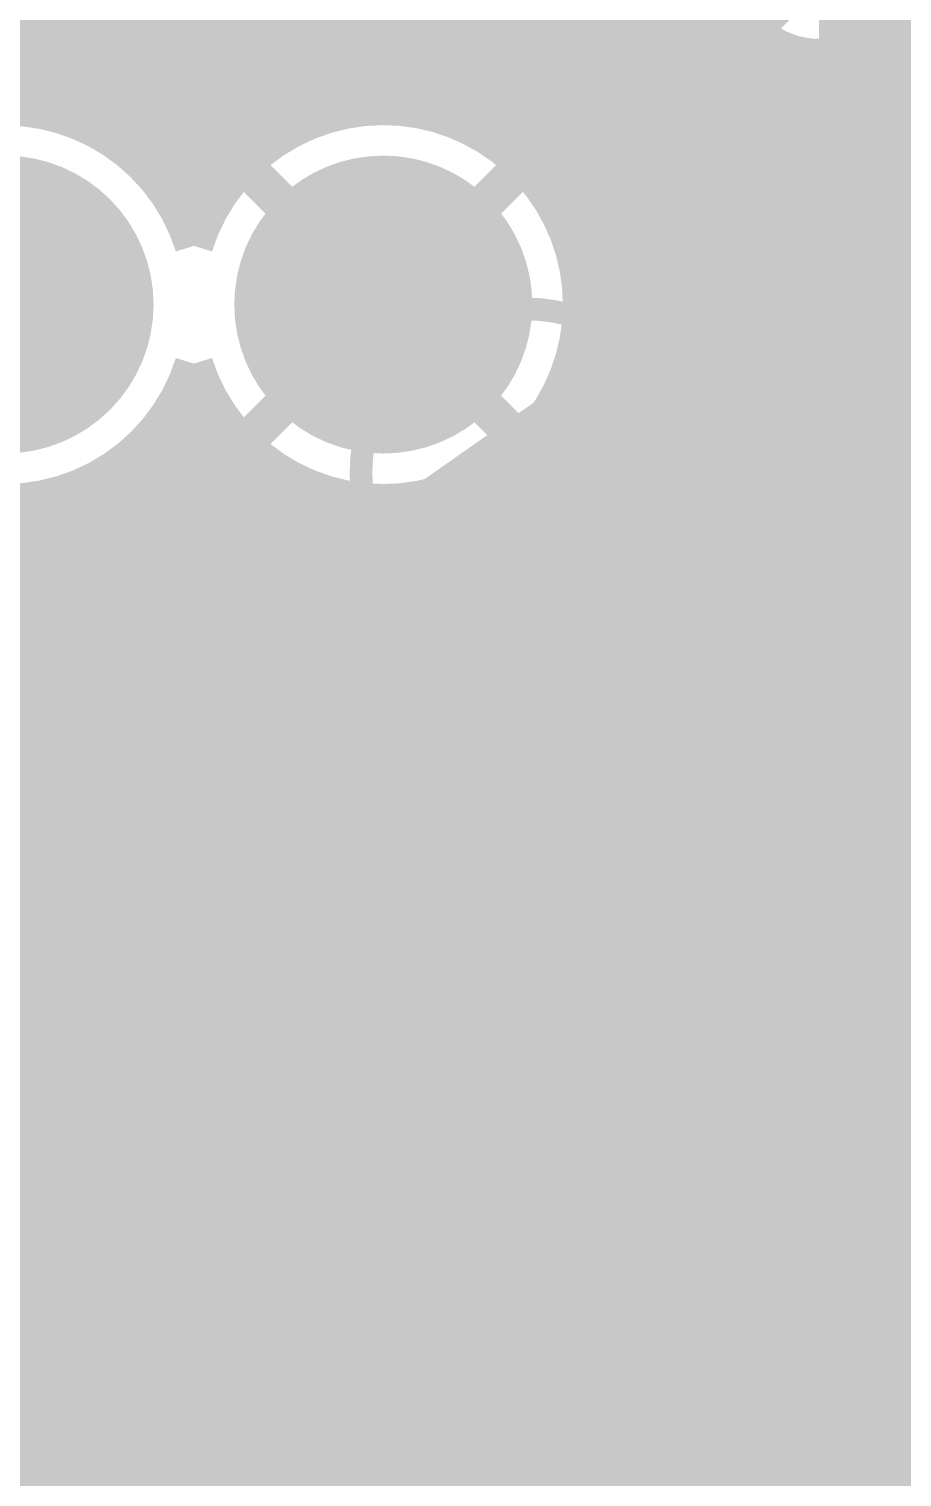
# Model space of a CAD drawing. Extents: x -3 to 92, y -53 to 125.
# Drawn here: x 24.93 to 30.78, y 68.33 to 78.05 of the extents above; entities that cross this region are included whole.
import ezdxf

# ---------------------------------------------------------------- set-up
doc = ezdxf.new("R2010")
doc.units = 0
doc.header["$MEASUREMENT"] = 0
doc.layers.get('0').update_dxf_attribs({"linetype": 'CONTINUOUS'})
for name, color, linetype in [('23-325-0_AST', 7, 'CONTINUOUS'), ('23-325-0_BOT', 7, 'CONTINUOUS'), ('23-325-0_DRD', 2, 'CONTINUOUS'), ('23-325-0_IN1', 4, 'CONTINUOUS'), ('23-325-0_IN2', 3, 'CONTINUOUS'), ('23-325-0_SMB', 5, 'CONTINUOUS'), ('23-325-0_SMT', 10, 'CONTINUOUS'), ('23-325-0_SPT', 14, 'CONTINUOUS'), ('23-325-0_SST', 9, 'CONTINUOUS'), ('23-325-0_TOP', 12, 'CONTINUOUS'), ('THRUHOLE_TAP', 8, 'CONTINUOUS')]:
    doc.layers.add(name, color=color, linetype=linetype)

# ---------------------------------------------------------------- blocks, each defined once
blk = doc.blocks.new('ROUND_32')
at = {"const_width": 0.99949}
blk.add_lwpolyline([(-0.499744, 0, 1), (0.499744, 0, 1)], format="xyb", close=True, dxfattribs=at)
blk = doc.blocks.new('ROUND_78')
at = {"const_width": 0.29972}
blk.add_lwpolyline([(-0.14986, 0, 1), (0.14986, 0, 1)], format="xyb", close=True, dxfattribs=at)
blk = doc.blocks.new('RECTANGLE_4')
blk.add_solid([(0.4826, 0.4064), (0.4826, -0.4064), (-0.4826, 0.4064), (-0.4826, -0.4064)])
blk = doc.blocks.new('RECTANGLE_40')
blk.add_solid([(0.635, 0.508), (0.635, -0.508), (-0.635, 0.508), (-0.635, -0.508)])
blk = doc.blocks.new('ROUND_68')
at = {"const_width": 0.29972}
blk.add_lwpolyline([(-0.14986, 0, 1), (0.14986, 0, 1)], format="xyb", close=True, dxfattribs=at)
blk = doc.blocks.new('ROUND_84')
at = {"const_width": 0.10033}
blk.add_lwpolyline([(-0.050164, 0, 1), (0.050164, 0, 1)], format="xyb", close=True, dxfattribs=at)
blk = doc.blocks.new('ROUND_87')
at = {"const_width": 0.40005}
blk.add_lwpolyline([(-0.200024, 0, 1), (0.200024, 0, 1)], format="xyb", close=True, dxfattribs=at)

msp = doc.modelspace()

# ---------------------------------------------------------------- linework, layer by layer
at = {"layer": '23-325-0_AST', "const_width": 0.1524}
for points in [[(28.52928, 78.19898), (28.52928, 78.6003), (29.53004, 78.6003), (29.53004, 73.7997), (19.99996, 73.7997), (19.99996, 78.6003), (21.00072, 78.6003), (21.00072, 78.19898), (28.52928, 78.19898)], [(30.353, 75.438), (35.687, 75.438), (35.687, 78.232), (30.353, 78.232), (30.353, 75.438)], [(24.84882, 76.39558), (24.84882, 76.75118), (25.019, 76.8096), (25.18918, 76.8096), (25.35682, 76.75118), (25.35682, 76.39558), (25.18918, 76.33462), (25.019, 76.33462), (24.34082, 76.57338)], [(24.84882, 75.49642), (24.84882, 75.85202), (24.68118, 75.9714), (24.511, 75.9714), (24.34082, 75.85202), (24.34082, 75.49642), (25.35682, 75.49642)], [(28.97124, 75.91044), (27.2288, 74.6887)], [(27.54884, 74.2315), (29.29128, 75.4507)], [(30.67558, 74.31532), (30.5054, 74.37374), (30.33776, 74.37374), (30.16758, 74.31532), (30.16758, 73.95972), (30.33776, 73.9013), (30.5054, 73.9013), (30.67558, 73.95972), (30.67558, 74.31532), (30.84576, 74.37374), (31.0134, 74.37374), (31.18358, 74.31532), (31.18358, 73.95972), (31.0134, 73.9013), (30.84576, 73.9013), (30.67558, 73.95972)], [(31.18358, 73.0631), (31.18358, 73.4187), (30.84576, 73.53554), (30.5054, 73.53554), (30.16758, 73.4187), (30.16758, 73.0631)], [(31.18358, 73.12152), (30.16758, 73.12152)], [(27.686, 68.453), (23.114, 68.453), (23.114, 70.231), (23.368, 70.485), (23.114, 70.739), (23.114, 72.517), (27.686, 72.517), (27.686, 68.453)], [(30.353, 69.723), (35.687, 69.723), (35.687, 72.517), (30.353, 72.517), (30.353, 69.723)], [(28.3845, 71.9455), (28.3845, 69.0245), (30.0228, 69.0245), (30.0228, 71.9455), (28.3845, 71.9455)], [(29.34208, 71.54672), (29.34208, 71.07174), (28.6639, 71.30796), (28.6639, 71.42734), (29.6799, 71.42734)], [(25.58796, 70.5866), (25.75814, 70.64502), (25.75814, 71.00062), (25.58796, 71.06158), (25.25014, 71.06158), (25.07996, 70.9422), (25.07996, 70.5866), (24.74214, 70.5866), (24.74214, 71.06158)], [(29.1719, 70.64756), (29.00426, 70.70852), (28.83408, 70.70852), (28.6639, 70.64756), (28.6639, 70.29196), (28.83408, 70.23354), (29.00426, 70.23354), (29.1719, 70.29196), (29.1719, 70.64756), (29.34208, 70.70852), (29.51226, 70.70852), (29.6799, 70.64756), (29.6799, 70.29196), (29.51226, 70.23354), (29.34208, 70.23354), (29.1719, 70.29196)], [(25.58796, 69.7484), (25.75814, 69.80682), (25.75814, 70.04558), (25.58796, 70.104), (25.41778, 70.22338), (24.90978, 70.22338), (24.74214, 70.16242), (24.74214, 69.80682), (24.90978, 69.7484), (25.58796, 69.7484)], [(25.41778, 69.98462), (25.75814, 70.22338)], [(29.1719, 69.39534), (29.1719, 69.75094), (29.00426, 69.87032), (28.83408, 69.87032), (28.6639, 69.75094), (28.6639, 69.39534), (29.6799, 69.39534)], [(29.1719, 69.69252), (29.6799, 69.87032)]]:
    msp.add_lwpolyline(points, dxfattribs=at)
for points in [[(28.25496, 76.16952, 0.4142136), (27.15514, 75.0697)], [(28.97124, 75.91044, 0.1773556), (28.26004, 76.1709)], [(29.2862, 75.4507, 0.1294081), (28.96498, 75.90904)], [(29.35478, 75.0697, 0.088707), (29.28662, 75.45085)], [(27.15514, 75.0697, 0.0887073), (27.2233, 74.68854)], [(28.25496, 73.96988, 0.4142136), (29.35478, 75.0697)], [(27.22372, 74.6887, 0.1290287), (27.54369, 74.23142)], [(27.54376, 74.2315, 0.1777405), (28.25496, 73.97044)]]:
    msp.add_lwpolyline(points, format="xyb", dxfattribs=at)
at = {"layer": '23-325-0_BOT', "const_width": 0.254}
for points in [[(21.59, 56.515), (22.86, 57.785), (22.86, 60.706), (23.622, 61.468), (27.051, 61.468), (29.845, 64.262), (29.845, 77.851), (29.464, 78.232), (29.464, 94.869)], [(24.13, 57.785), (26.797, 60.452), (27.559, 60.452), (30.861, 63.754), (30.861, 89.281), (30.734, 89.281)], [(28.448, 84.328), (28.956, 83.82), (28.956, 77.978), (29.337, 77.597), (29.337, 68.453), (28.956, 68.072), (21.971, 68.072), (20.066, 66.167), (20.066, 60.579), (21.59, 59.055)], [(25.9588, 81.32826), (25.9588, 76.78674)], [(28.4988, 81.32826), (28.4988, 77.978)], [(26.1874, 81.19364), (26.1874, 76.92136)], [(28.4734, 81.28), (28.4734, 76.835)], [(25.7302, 81.0006), (25.7302, 77.1144)], [(26.416, 80.9244), (26.416, 77.18806)], [(28.2448, 80.97266), (28.2448, 77.1398)], [(25.5016, 80.80756), (25.5016, 77.30744)], [(26.6446, 80.7593), (26.6446, 77.35316)], [(28.0162, 80.78978), (28.0162, 77.32268)], [(25.0444, 80.61452), (25.0444, 77.50048)], [(25.273, 80.68564), (25.273, 77.42936)], [(26.8732, 80.6577), (26.8732, 77.4573)], [(27.559, 80.60944), (27.559, 77.50556)], [(27.7876, 80.67548), (27.7876, 77.43952)], [(24.8158, 80.58658), (24.8158, 77.52842)], [(27.1018, 80.59928), (27.1018, 77.51318)], [(27.3304, 80.58404), (27.3304, 77.52842)], [(30.226, 78.486), (30.353, 78.359), (30.353, 64.008), (27.305, 60.96), (24.765, 60.96), (24.13, 60.325)], [(28.4988, 77.9526), (19.1897, 77.9526)], [(28.575, 77.724), (19.1897, 77.724)], [(28.63596, 77.65034), (28.8798, 77.4065)], [(28.702, 77.5843), (28.702, 71.56704)], [(27.00274, 77.4954), (25.06726, 77.4954)], [(28.7909, 77.4954), (27.60726, 77.4954)], [(28.8798, 77.4065), (28.8798, 68.64096)], [(26.50998, 77.2668), (25.56002, 77.2668)], [(28.8798, 77.2668), (28.10002, 77.2668)], [(26.27122, 77.0382), (25.79624, 77.0382)], [(28.8798, 77.0382), (28.33624, 77.0382)], [(26.12136, 76.8096), (25.9461, 76.8096)], [(28.8798, 76.8096), (28.4861, 76.8096)], [(28.8798, 76.581), (28.58008, 76.581)], [(28.8798, 76.3524), (28.6258, 76.3524)], [(28.8798, 76.1238), (28.63342, 76.1238)], [(28.8798, 75.8952), (28.6004, 75.8952)], [(26.0858, 75.6666), (25.9842, 75.6666)], [(28.8798, 75.6666), (28.5242, 75.6666)], [(25.9588, 75.61326), (25.9588, 68.5292)], [(28.4734, 75.565), (28.4734, 71.76008)], [(26.1874, 75.47864), (26.1874, 68.5292)], [(26.21534, 75.438), (25.85466, 75.438)], [(28.8798, 75.438), (28.39466, 75.438)], [(25.7302, 75.2856), (25.7302, 68.5292)], [(26.416, 75.2094), (25.65146, 75.2094)], [(26.416, 75.2094), (26.416, 68.5292)], [(28.8798, 75.2094), (28.19146, 75.2094)], [(28.2448, 75.25766), (28.2448, 71.82358)], [(25.5016, 75.09256), (25.5016, 68.5292)], [(28.0162, 75.07478), (28.0162, 71.80072)], [(26.7716, 74.9808), (25.29586, 74.9808)], [(26.6446, 75.0443), (26.6446, 68.5292)], [(28.8798, 74.9808), (27.83586, 74.9808)], [(25.0444, 74.89952), (25.0444, 68.5292)], [(25.273, 74.97064), (25.273, 68.5292)], [(26.8732, 74.9427), (26.8732, 68.5292)], [(27.1018, 74.88428), (27.1018, 68.5292)], [(27.559, 74.89444), (27.559, 68.5292)], [(27.7876, 74.96048), (27.7876, 71.67626)], [(24.8158, 74.87158), (24.8158, 68.5292)], [(27.3304, 74.86904), (27.3304, 68.5292)], [(28.8798, 74.7522), (19.1897, 74.7522)], [(28.8798, 74.5236), (19.1897, 74.5236)], [(28.8798, 74.295), (19.1897, 74.295)], [(28.8798, 74.0664), (19.1897, 74.0664)], [(28.8798, 73.8378), (19.1897, 73.8378)], [(28.8798, 73.6092), (19.1897, 73.6092)], [(28.8798, 73.3806), (19.1897, 73.3806)], [(28.8798, 73.152), (19.1897, 73.152)], [(28.8798, 72.9234), (19.1897, 72.9234)], [(28.8798, 72.6948), (19.1897, 72.6948)], [(28.8798, 72.4662), (19.1897, 72.4662)], [(28.8798, 72.2376), (19.1897, 72.2376)], [(28.8798, 72.009), (19.1897, 72.009)], [(27.95778, 71.7804), (19.1897, 71.7804)], [(28.8798, 71.7804), (28.43022, 71.7804)], [(27.6733, 71.5518), (19.1897, 71.5518)], [(28.8798, 71.5518), (28.7147, 71.5518)], [(27.57678, 71.3232), (19.1897, 71.3232)], [(28.8798, 71.3232), (28.81122, 71.3232)], [(27.5717, 71.0946), (19.1897, 71.0946)], [(28.8798, 71.0946), (28.8163, 71.0946)], [(27.65806, 70.866), (19.1897, 70.866)], [(28.702, 70.82282), (28.702, 68.5292)], [(28.8798, 70.866), (28.72994, 70.866)], [(27.7876, 70.7136), (27.7876, 68.5292)], [(27.9019, 70.6374), (19.1897, 70.6374)], [(28.4734, 70.63232), (28.4734, 68.5292)], [(28.8798, 70.6374), (28.48356, 70.6374)], [(28.0162, 70.59168), (28.0162, 68.5292)], [(28.2448, 70.56882), (28.2448, 68.5292)], [(28.8798, 70.4088), (19.1897, 70.4088)], [(28.8798, 70.1802), (19.1897, 70.1802)], [(28.8798, 69.9516), (19.1897, 69.9516)], [(28.8798, 69.723), (19.1897, 69.723)], [(28.8798, 69.4944), (19.1897, 69.4944)], [(28.8798, 69.2658), (19.1897, 69.2658)], [(28.8798, 69.0372), (19.1897, 69.0372)], [(28.8798, 68.8086), (19.1897, 68.8086)], [(28.8163, 68.58), (19.1897, 68.58)], [(28.8798, 68.64096), (28.7655, 68.5292)], [(28.7655, 68.5292), (21.971, 68.5292)]]:
    msp.add_lwpolyline(points, dxfattribs=at)
for points in [[(28.4988, 77.978, 0.1989124), (28.63271, 77.65471)], [(26.035, 76.5937, 0.3286705), (24.765, 77.52842)], [(27.305, 77.53096, 0.3286704), (26.035, 76.5937)], [(28.63596, 76.2, 0.4142136), (27.305, 77.53096)], [(27.305, 74.86904, 0.4142136), (28.63596, 76.2)], [(24.765, 74.86904, 0.328165), (26.035, 75.80376)], [(26.035, 75.80376, 0.3281646), (27.305, 74.86904)], [(28.194, 71.82612, 0.4142136), (27.56408, 71.1962)], [(28.82392, 71.1962, 0.4142136), (28.194, 71.82612)], [(27.56408, 71.1962, 0.4142136), (28.194, 70.56628)], [(28.194, 70.56628, 0.4142136), (28.82392, 71.1962)]]:
    msp.add_lwpolyline(points, format="xyb", dxfattribs=at)
at = {"layer": '23-325-0_DRD', "const_width": 0.254}
for points in [[(30.861, 79.121), (29.591, 77.851)], [(30.861, 77.851), (29.591, 79.121)], [(25.4, 76.2), (24.765, 76.835)], [(27.305, 76.835), (26.67, 76.2)], [(27.94, 76.2), (27.305, 76.835)], [(24.765, 75.565), (25.4, 76.2)], [(26.67, 76.2), (27.305, 75.565)], [(27.305, 75.565), (27.94, 76.2)], [(28.829, 71.8312), (27.559, 70.5612)], [(28.829, 70.5612), (27.559, 71.8312)]]:
    msp.add_lwpolyline(points, dxfattribs=at)
at = {"layer": '23-325-0_IN1', "const_width": 0.254}
for points in [[(29.1338, 94.33306), (29.1338, 55.99684)], [(29.3624, 94.2467), (29.3624, 55.9816)], [(29.591, 94.25178), (29.591, 55.87238)], [(28.9052, 83.89366), (28.9052, 55.92318)], [(28.6766, 83.74126), (28.6766, 55.70728)], [(25.9334, 81.28), (25.9334, 76.835)], [(26.162, 81.23428), (26.162, 76.88072)], [(28.448, 81.23428), (28.448, 76.88072)], [(25.7048, 80.97266), (25.7048, 77.1398)], [(26.3906, 80.9498), (26.3906, 77.1652)], [(28.2194, 80.9498), (28.2194, 77.1652)], [(25.4762, 80.78978), (25.4762, 77.32268)], [(26.6192, 80.77454), (26.6192, 77.34046)], [(27.9908, 80.77454), (27.9908, 77.34046)], [(25.019, 80.60944), (25.019, 77.50556)], [(25.2476, 80.67548), (25.2476, 77.43952)], [(26.8478, 80.66532), (26.8478, 77.44968)], [(27.7622, 80.66532), (27.7622, 77.44968)], [(27.0764, 80.60436), (27.0764, 77.51064)], [(27.305, 80.58404), (27.305, 77.53096)], [(27.5336, 80.60436), (27.5336, 77.51064)], [(30.734, 78.11262), (30.734, 52.69738)], [(29.8196, 78.0034), (29.8196, 55.52948)], [(29.89072, 77.9526), (-2.413, 77.9526)], [(30.5054, 77.92212), (30.5054, 52.35448)], [(53.9496, 77.9526), (30.56128, 77.9526)], [(30.0482, 77.88148), (30.0482, 40.8559)], [(30.2768, 77.85862), (30.2768, 40.7162)], [(53.77942, 77.724), (-2.413, 77.724)], [(27.00274, 77.4954), (25.06726, 77.4954)], [(53.72608, 77.4954), (27.60726, 77.4954)], [(26.50998, 77.2668), (25.56002, 77.2668)], [(32.56026, 77.2668), (28.10002, 77.2668)], [(26.3652, 77.1398), (27.305, 76.2)], [(28.2448, 77.1398), (27.305, 76.2)], [(26.27122, 77.0382), (25.79624, 77.0382)], [(32.4231, 77.0382), (28.33624, 77.0382)], [(26.12136, 76.8096), (25.9461, 76.8096)], [(32.39008, 76.8096), (28.4861, 76.8096)], [(32.44342, 76.581), (28.58008, 76.581)], [(32.6136, 76.3524), (28.6258, 76.3524)], [(26.3652, 75.2602), (27.305, 76.2)], [(28.2448, 75.2602), (27.305, 76.2)], [(44.6024, 76.1238), (28.63342, 76.1238)], [(44.43222, 75.8952), (28.6004, 75.8952)], [(26.0858, 75.6666), (25.9842, 75.6666)], [(44.37888, 75.6666), (28.5242, 75.6666)], [(25.9334, 75.565), (25.9334, -4.572)], [(26.162, 75.51928), (26.162, -4.572)], [(28.448, 75.51928), (28.448, 34.63798)], [(26.21534, 75.438), (25.85466, 75.438)], [(44.4119, 75.438), (28.39466, 75.438)], [(26.416, 75.2094), (25.65146, 75.2094)], [(25.7048, 75.25766), (25.7048, -4.572)], [(26.3906, 75.2348), (26.3906, -4.572)], [(44.54906, 75.2094), (28.19146, 75.2094)], [(28.2194, 75.2348), (28.2194, 34.7472)], [(25.4762, 75.07478), (25.4762, -4.572)], [(26.7716, 74.9808), (25.29586, 74.9808)], [(26.6192, 75.05954), (26.6192, 15.1892)], [(86.36, 74.9808), (27.83586, 74.9808)], [(27.9908, 75.05954), (27.9908, 34.76244)], [(25.019, 74.89444), (25.019, 63.5635)], [(25.2476, 74.96048), (25.2476, 63.03264)], [(26.8478, 74.95032), (26.8478, 15.3289)], [(27.0764, 74.88936), (27.0764, 15.36192)], [(27.5336, 74.88936), (27.5336, 34.47288)], [(27.7622, 74.95032), (27.7622, 34.68878)], [(27.305, 74.86904), (27.305, 15.30858)], [(86.36, 74.7522), (17.36852, 74.7522)], [(86.36, 74.5236), (17.24406, 74.5236)], [(86.36, 74.295), (-2.413, 74.295)], [(86.36, 74.0664), (-2.413, 74.0664)], [(38.52926, 73.8378), (-2.413, 73.8378)], [(38.3921, 73.6092), (-2.413, 73.6092)], [(38.35908, 73.3806), (-2.413, 73.3806)], [(38.41242, 73.152), (-2.413, 73.152)], [(38.5826, 72.9234), (-2.413, 72.9234)], [(48.97882, 72.6948), (-2.413, 72.6948)], [(38.75278, 72.4662), (-2.413, 72.4662)], [(38.4683, 72.2376), (-2.413, 72.2376)], [(38.37178, 72.009), (-2.413, 72.009)], [(38.3667, 71.7804), (-0.04572, 71.7804)], [(32.56026, 71.5518), (0.17018, 71.5518)], [(32.4231, 71.3232), (0.24384, 71.3232)], [(32.39008, 71.0946), (1.42748, 71.0946)], [(32.44342, 70.866), (1.77038, 70.866)], [(32.6136, 70.6374), (1.8796, 70.6374)], [(86.36, 70.4088), (1.89484, 70.4088)], [(44.65066, 70.1802), (1.82118, 70.1802)], [(44.49826, 69.9516), (1.60528, 69.9516)], [(44.45508, 69.723), (11.67384, 69.723)], [(44.49826, 69.4944), (11.86688, 69.4944)], [(44.65066, 69.2658), (11.93038, 69.2658)], [(54.23916, 69.0372), (11.90752, 69.0372)], [(54.25186, 68.8086), (17.81048, 68.8086)], [(54.36108, 68.58), (18.15338, 68.58)], [(51.48072, 68.3514), (18.2626, 68.3514)]]:
    msp.add_lwpolyline(points, dxfattribs=at)
for points in [[(29.59608, 78.486, 0.4142136), (30.226, 77.85608)], [(30.226, 77.85608, 0.4142136), (30.85592, 78.486)], [(26.035, 76.5937, 0.3286705), (24.765, 77.52842)], [(27.305, 77.53096, 0.3286704), (26.035, 76.5937)], [(28.63596, 76.2, 0.4142136), (27.305, 77.53096)], [(27.305, 74.86904, 0.4142136), (28.63596, 76.2)], [(24.765, 74.86904, 0.328165), (26.035, 75.80376)], [(26.035, 75.80376, 0.3281646), (27.305, 74.86904)]]:
    msp.add_lwpolyline(points, format="xyb", dxfattribs=at)
at = {"layer": '23-325-0_SST', "const_width": 0.1524}
for points in [[(28.52928, 78.19898), (28.52928, 78.6003), (29.53004, 78.6003), (29.53004, 73.7997), (19.99996, 73.7997), (19.99996, 78.6003), (21.00072, 78.6003), (21.00072, 78.19898), (28.52928, 78.19898)], [(30.353, 75.438), (30.353, 78.232), (35.687, 78.232), (35.687, 75.438), (30.353, 75.438)], [(28.97124, 75.91044), (27.2288, 74.6887)], [(27.54884, 74.2315), (29.29128, 75.4507)], [(30.353, 74.21626), (30.18282, 74.27468), (30.01518, 74.27468), (29.845, 74.21626), (29.845, 73.86066), (30.01518, 73.7997), (30.18282, 73.7997), (30.353, 73.86066), (30.353, 74.21626), (30.52318, 74.27468), (30.69082, 74.27468), (30.861, 74.21626), (30.861, 73.86066), (30.69082, 73.7997), (30.52318, 73.7997), (30.353, 73.86066)], [(30.861, 72.9615), (30.861, 73.3171), (30.52318, 73.43648), (30.18282, 73.43648), (29.845, 73.3171), (29.845, 72.9615)], [(30.861, 73.02246), (29.845, 73.02246)], [(27.686, 68.453), (27.686, 72.517), (23.114, 72.517), (23.114, 70.739), (23.368, 70.485), (23.114, 70.231), (23.114, 68.453), (27.686, 68.453)], [(30.353, 69.723), (30.353, 72.517), (35.687, 72.517), (35.687, 69.723), (30.353, 69.723)], [(28.3845, 71.9455), (28.3845, 69.0245), (30.0228, 69.0245), (30.0228, 71.9455), (28.3845, 71.9455)], [(29.32176, 68.74256), (29.32176, 68.27012), (28.64358, 68.50634), (28.64358, 68.62572), (29.65958, 68.62572)]]:
    msp.add_lwpolyline(points, dxfattribs=at)
for points in [[(28.25496, 76.16952, 0.4142136), (27.15514, 75.0697)], [(28.97124, 75.91044, 0.1773556), (28.26004, 76.1709)], [(29.2862, 75.4507, 0.1294081), (28.96498, 75.90904)], [(29.35478, 75.0697, 0.088707), (29.28662, 75.45085)], [(27.15514, 75.0697, 0.0887073), (27.2233, 74.68854)], [(28.25496, 73.96988, 0.4142136), (29.35478, 75.0697)], [(27.22372, 74.6887, 0.1290287), (27.54369, 74.23142)], [(27.54376, 74.2315, 0.1777405), (28.25496, 73.97044)]]:
    msp.add_lwpolyline(points, format="xyb", dxfattribs=at)
at = {"layer": '23-325-0_TOP'}
for points, const_width in [([(30.226, 77.8383), (21.22424, 77.8383)], 0.254), ([(25.019, 77.8383), (25.019, 77.50556)], 0.254), ([(25.2476, 77.8383), (25.2476, 77.43952)], 0.254), ([(25.4762, 77.8383), (25.4762, 77.32268)], 0.254), ([(25.7048, 77.8383), (25.7048, 77.1398)], 0.254), ([(25.9334, 77.8383), (25.9334, 76.835)], 0.254), ([(26.162, 77.8383), (26.162, 76.88072)], 0.254), ([(26.3906, 77.8383), (26.3906, 77.1652)], 0.254), ([(26.6192, 77.8383), (26.6192, 77.34046)], 0.254), ([(26.8478, 77.8383), (26.8478, 77.44968)], 0.254), ([(27.0764, 77.8383), (27.0764, 77.51064)], 0.254), ([(27.305, 77.8383), (27.305, 77.53096)], 0.254), ([(27.5336, 77.8383), (27.5336, 77.51064)], 0.254), ([(27.7622, 77.8383), (27.7622, 77.44968)], 0.254), ([(27.9908, 77.8383), (27.9908, 77.34046)], 0.254), ([(28.2194, 77.8383), (28.2194, 77.1652)], 0.254), ([(28.448, 77.8383), (28.448, 76.88072)], 0.254), ([(28.6766, 77.8383), (28.6766, 73.4568)], 0.254), ([(28.9052, 77.8383), (28.9052, 73.2917)], 0.254), ([(29.1338, 77.8383), (29.1338, 73.2917)], 0.254), ([(29.3624, 77.8383), (29.3624, 73.2917)], 0.254), ([(29.591, 77.8383), (29.591, 73.2917)], 0.254), ([(29.8196, 77.8383), (29.8196, 73.2917)], 0.254), ([(30.0482, 77.8383), (30.0482, 73.2917)], 0.254), ([(30.5054, 77.8383), (30.226, 77.8383)], 0.254), ([(30.2768, 77.8383), (30.2768, 73.2917)], 0.254), ([(30.5054, 77.8383), (30.5054, 73.2917)], 0.254), ([(30.5054, 77.8383), (30.5054, 75.6031)], 0.254), ([(30.5054, 77.724), (21.34616, 77.724)], 0.254), ([(27.00274, 77.4954), (25.06726, 77.4954)], 0.254), ([(30.5054, 77.4954), (27.60726, 77.4954)], 0.254), ([(26.50998, 77.2668), (25.56002, 77.2668)], 0.254), ([(30.5054, 77.2668), (28.10002, 77.2668)], 0.254), ([(26.27122, 77.0382), (25.79624, 77.0382)], 0.254), ([(30.5054, 77.0382), (28.33624, 77.0382)], 0.254), ([(26.12136, 76.8096), (25.9461, 76.8096)], 0.254), ([(30.5054, 76.8096), (28.4861, 76.8096)], 0.254), ([(30.5054, 76.581), (28.58008, 76.581)], 0.254), ([(30.5054, 76.3524), (28.6258, 76.3524)], 0.254), ([(30.5054, 76.1238), (28.63342, 76.1238)], 0.254), ([(30.5054, 75.8952), (28.6004, 75.8952)], 0.254), ([(26.0858, 75.6666), (25.9842, 75.6666)], 0.254), ([(30.5054, 75.6666), (28.5242, 75.6666)], 0.254), ([(25.9334, 75.565), (25.9334, 73.7997)], 0.254), ([(32.1818, 75.6031), (30.5054, 75.6031)], 0.254), ([(30.734, 75.6031), (30.734, 74.23912)], 0.254), ([(26.162, 75.51928), (26.162, 73.7997)], 0.254), ([(28.448, 75.51928), (28.448, 73.67524)], 0.254), ([(26.21534, 75.438), (25.85466, 75.438)], 0.254), ([(32.35706, 75.438), (28.39466, 75.438)], 0.254), ([(26.416, 75.2094), (25.65146, 75.2094)], 0.254), ([(25.7048, 75.25766), (25.7048, 73.7997)], 0.254), ([(26.3906, 75.2348), (26.3906, 73.7997)], 0.254), ([(32.12846, 75.2094), (28.19146, 75.2094)], 0.254), ([(28.2194, 75.2348), (28.2194, 73.78192)], 0.254), ([(33.38576, 73.66), (32.36976, 72.644), (28.575, 72.644), (28.067, 73.152), (14.478, 73.152), (11.303, 73.152), (9.525, 74.93), (9.36498, 74.93)], 0.635), ([(25.4762, 75.07478), (25.4762, 73.7997)], 0.254), ([(26.7716, 74.9808), (25.29586, 74.9808)], 0.254), ([(26.6192, 75.05954), (26.6192, 73.7997)], 0.254), ([(31.89986, 74.9808), (27.83586, 74.9808)], 0.254), ([(27.9908, 75.05954), (27.9908, 73.7997)], 0.254), ([(25.019, 74.89444), (25.019, 73.7997)], 0.254), ([(25.2476, 74.96048), (25.2476, 73.7997)], 0.254), ([(26.8478, 74.95032), (26.8478, 73.7997)], 0.254), ([(27.0764, 74.88936), (27.0764, 73.7997)], 0.254), ([(27.5336, 74.88936), (27.5336, 73.7997)], 0.254), ([(27.7622, 74.95032), (27.7622, 73.7997)], 0.254), ([(27.305, 74.86904), (27.305, 73.7997)], 0.254), ([(31.67126, 74.7522), (23.96236, 74.7522)], 0.254), ([(31.44266, 74.5236), (23.73376, 74.5236)], 0.254), ([(31.21406, 74.295), (16.19504, 74.295)], 0.254), ([(31.09722, 74.23912), (30.65526, 74.23912)], 0.254), ([(30.65526, 74.23912), (30.65526, 73.2917)], 0.254), ([(30.65526, 74.0664), (16.19504, 74.0664)], 0.254), ([(30.65526, 73.8378), (16.19504, 73.8378)], 0.254), ([(28.067, 73.7997), (16.19504, 73.7997)], 0.254), ([(30.65526, 73.6092), (28.5242, 73.6092)], 0.254), ([(28.53182, 73.60158), (28.8417, 73.2917)], 0.254), ([(30.65526, 73.3806), (28.7528, 73.3806)], 0.254), ([(30.65526, 73.2917), (28.8417, 73.2917)], 0.254), ([(27.79776, 72.5043), (15.2527, 72.5043)], 0.254), ([(27.83586, 72.4662), (15.2527, 72.4662)], 0.254), ([(25.019, 72.5043), (25.019, 71.3232)], 0.254), ([(25.2476, 72.5043), (25.2476, 68.5927)], 0.254), ([(25.4762, 72.5043), (25.4762, 68.5927)], 0.254), ([(25.7048, 72.5043), (25.7048, 72.3392)], 0.254), ([(25.9334, 72.5043), (25.9334, 72.3392)], 0.254), ([(26.162, 72.5043), (26.162, 72.3392)], 0.254), ([(26.3906, 72.5043), (26.3906, 72.3392)], 0.254), ([(26.6192, 72.5043), (26.6192, 72.3392)], 0.254), ([(26.8478, 72.5043), (26.8478, 72.3392)], 0.254), ([(27.0764, 72.5043), (27.0764, 72.3392)], 0.254), ([(27.305, 72.5043), (27.305, 72.3392)], 0.254), ([(27.5336, 72.5043), (27.5336, 71.9582)], 0.254), ([(27.7622, 72.5043), (27.7622, 71.9582)], 0.254), ([(27.79776, 72.5043), (28.11018, 72.19188)], 0.254), ([(25.5778, 72.3392), (25.5778, 70.6628)], 0.254), ([(27.5082, 72.3392), (25.5778, 72.3392)], 0.254), ([(27.5082, 72.3392), (27.5082, 71.9582)], 0.254), ([(27.9908, 72.31126), (27.9908, 71.9455)], 0.254), ([(25.5778, 72.2376), (15.2527, 72.2376)], 0.254), ([(28.06446, 72.2376), (27.5082, 72.2376)], 0.254), ([(28.2194, 72.10298), (28.2194, 71.82612)], 0.254), ([(25.5778, 72.009), (15.2527, 72.009)], 0.254), ([(28.448, 72.009), (27.5082, 72.009)], 0.254), ([(28.448, 72.009), (28.448, 71.9328)], 0.254), ([(30.5054, 71.9963), (28.575, 71.9963)], 0.254), ([(28.6766, 71.9963), (28.6766, 71.9328)], 0.254), ([(30.5054, 72.009), (28.702, 72.009)], 0.254), ([(28.9052, 71.9963), (28.9052, 71.9328)], 0.254), ([(29.1338, 71.9963), (29.1338, 71.9328)], 0.254), ([(29.3624, 71.9963), (29.3624, 71.9328)], 0.254), ([(29.591, 71.9963), (29.591, 71.9328)], 0.254), ([(29.8196, 71.9963), (29.8196, 71.9328)], 0.254), ([(30.0482, 71.9963), (30.0482, 69.3166)], 0.254), ([(30.2768, 71.9963), (30.2768, 69.5452)], 0.254), ([(30.5054, 71.9963), (30.5054, 69.8881)], 0.254), ([(30.5054, 71.9963), (30.5054, 69.7738)], 0.254), ([(27.8892, 71.9582), (27.5082, 71.9582)], 0.254), ([(30.0228, 71.9328), (28.3972, 71.9328)], 0.254), ([(28.3972, 71.9328), (28.3972, 71.7931)], 0.254), ([(30.0228, 71.9328), (30.0228, 70.5104)], 0.254), ([(25.5778, 71.7804), (23.0378, 71.7804)], 0.254), ([(30.5054, 71.7804), (30.0228, 71.7804)], 0.254), ([(25.5778, 71.5518), (23.83282, 71.5518)], 0.254), ([(29.21, 71.1962), (28.194, 71.1962), (27.8892, 71.501), (26.543, 71.501)], 0.254), ([(30.5054, 71.5518), (30.0228, 71.5518)], 0.254), ([(31.3436, 71.12), (31.496, 70.9676), (31.496, 69.85), (29.591, 67.945), (23.368, 67.945), (22.225, 69.088), (22.225, 69.7738)], 0.635), ([(25.2222, 71.3232), (24.06396, 71.3232)], 0.254), ([(25.5778, 71.3232), (24.06396, 71.3232)], 0.254), ([(25.2222, 71.3232), (25.2222, 69.6468)], 0.254), ([(30.5054, 71.3232), (30.0228, 71.3232)], 0.254), ([(28.194, 71.1962), (29.21, 71.1962)], 0.254), ([(25.5778, 71.0946), (25.2222, 71.0946)], 0.254), ([(30.5054, 71.0946), (30.0228, 71.0946)], 0.254), ([(27.5082, 71.0438), (27.5082, 70.6628)], 0.254), ([(27.58186, 71.0438), (27.5082, 71.0438)], 0.254), ([(27.5336, 71.0438), (27.5336, 69.9262)], 0.254), ([(25.5778, 70.866), (25.2222, 70.866)], 0.254), ([(27.65806, 70.866), (27.5082, 70.866)], 0.254), ([(30.5054, 70.866), (30.0228, 70.866)], 0.254), ([(27.7622, 70.73646), (27.7622, 69.9262)], 0.254), ([(27.9019, 70.6374), (25.2222, 70.6374)], 0.254), ([(27.5082, 70.6628), (25.5778, 70.6628)], 0.254), ([(25.7048, 70.6628), (25.7048, 70.3072)], 0.254), ([(25.9334, 70.6628), (25.9334, 70.3072)], 0.254), ([(26.162, 70.6628), (26.162, 70.3072)], 0.254), ([(26.3906, 70.6628), (26.3906, 70.3072)], 0.254), ([(26.6192, 70.6628), (26.6192, 70.3072)], 0.254), ([(26.8478, 70.6628), (26.8478, 70.3072)], 0.254), ([(27.0764, 70.6628), (27.0764, 70.3072)], 0.254), ([(27.305, 70.6628), (27.305, 70.3072)], 0.254), ([(30.5054, 70.6374), (30.0228, 70.6374)], 0.254), ([(27.9908, 70.5993), (27.9908, 69.9262)], 0.254), ([(28.2194, 70.56628), (28.2194, 69.9262)], 0.254), ([(28.3972, 70.5993), (28.3972, 70.5104)], 0.254), ([(28.3972, 70.5104), (28.3972, 70.4596)], 0.254), ([(30.0228, 70.5104), (30.0228, 70.4596)], 0.254), ([(28.3972, 70.4088), (25.2222, 70.4088)], 0.254), ([(28.3972, 70.4596), (28.3972, 69.9262)], 0.254), ([(30.0228, 70.4596), (30.0228, 69.2912)], 0.254), ([(30.5054, 70.4088), (30.0228, 70.4088)], 0.254), ([(25.5778, 70.3072), (25.5778, 68.6308)], 0.254), ([(27.5082, 70.3072), (25.5778, 70.3072)], 0.254), ([(27.5082, 70.3072), (27.5082, 69.9262)], 0.254), ([(25.5778, 70.1802), (25.2222, 70.1802)], 0.254), ([(28.3972, 70.1802), (27.5082, 70.1802)], 0.254), ([(30.5054, 70.1802), (30.0228, 70.1802)], 0.254), ([(25.5778, 69.9516), (25.2222, 69.9516)], 0.254), ([(28.3972, 69.9516), (27.5082, 69.9516)], 0.254), ([(28.3972, 69.9262), (27.5082, 69.9262)], 0.254), ([(30.5054, 69.9516), (30.0228, 69.9516)], 0.254), ([(30.61716, 69.8881), (30.0228, 69.2912)], 0.254), ([(30.61716, 69.8881), (30.5054, 69.8881)], 0.254), ([(29.21, 69.7738), (28.9052, 69.469), (26.543, 69.469)], 0.254), ([(25.2222, 69.6468), (23.2918, 69.6468)], 0.254), ([(25.019, 69.6468), (25.019, 68.5927)], 0.254), ([(25.5778, 69.723), (25.2222, 69.723)], 0.254), ([(30.45206, 69.723), (30.0228, 69.723)], 0.254), ([(25.5778, 69.4944), (23.0378, 69.4944)], 0.254), ([(30.22346, 69.4944), (30.0228, 69.4944)], 0.254), ([(31.94558, 69.38518), (30.05582, 67.49288)], 0.254), ([(25.5778, 69.2658), (23.0378, 69.2658)], 0.254), ([(25.5778, 69.0372), (23.1902, 69.0372)], 0.254), ([(27.5082, 69.0118), (27.5082, 68.6308)], 0.254), ([(28.9052, 69.0118), (27.5082, 69.0118)], 0.254), ([(27.5336, 69.0118), (27.5336, 68.5927)], 0.254), ([(27.7622, 69.0118), (27.7622, 68.5927)], 0.254), ([(27.9908, 69.0118), (27.9908, 68.5927)], 0.254), ([(28.2194, 69.0118), (28.2194, 68.5927)], 0.254), ([(28.448, 69.0118), (28.448, 68.5927)], 0.254), ([(28.6766, 69.0118), (28.6766, 68.5927)], 0.254), ([(28.9052, 69.0118), (28.9052, 68.5927)], 0.254), ([(29.76626, 69.0372), (29.05506, 69.0372)], 0.254), ([(29.76626, 69.0372), (29.05506, 69.0372)], 0.254), ([(29.1338, 69.0372), (29.1338, 68.5927)], 0.254), ([(29.76626, 69.0372), (29.32176, 68.5927)], 0.254), ([(29.3624, 69.0372), (29.3624, 68.6308)], 0.254), ([(29.591, 69.0372), (29.591, 68.8594)], 0.254), ([(25.5778, 68.8086), (23.4188, 68.8086)], 0.254), ([(29.53766, 68.8086), (27.5082, 68.8086)], 0.254), ([(29.32176, 68.5927), (23.6347, 68.5927)], 0.254), ([(27.5082, 68.6308), (25.5778, 68.6308)], 0.254), ([(25.7048, 68.6308), (25.7048, 68.5927)], 0.254), ([(25.9334, 68.6308), (25.9334, 68.5927)], 0.254), ([(26.162, 68.6308), (26.162, 68.5927)], 0.254), ([(26.3906, 68.6308), (26.3906, 68.5927)], 0.254), ([(26.6192, 68.6308), (26.6192, 68.5927)], 0.254), ([(26.8478, 68.6308), (26.8478, 68.5927)], 0.254), ([(27.0764, 68.6308), (27.0764, 68.5927)], 0.254), ([(27.305, 68.6308), (27.305, 68.5927)], 0.254)]:
    msp.add_lwpolyline(points, dxfattribs=dict(at, const_width=const_width))
at = {"layer": '23-325-0_TOP', "const_width": 0.254}
for points in [[(26.035, 76.5937, 0.3286705), (24.765, 77.52842)], [(27.305, 77.53096, 0.3286704), (26.035, 76.5937)], [(28.63596, 76.2, 0.4142136), (27.305, 77.53096)], [(27.305, 74.86904, 0.4142136), (28.63596, 76.2)], [(24.765, 74.86904, 0.328165), (26.035, 75.80376)], [(26.035, 75.80376, 0.3281646), (27.305, 74.86904)], [(28.5242, 73.6092, 0.1989124), (28.067, 73.79858)], [(28.5242, 73.6092, 0.1989124), (28.067, 73.79858)], [(28.1178, 72.1868, 0.1989124), (28.575, 71.99742)], [(28.21178, 71.82612, 0.1978934), (27.8892, 71.959)], [(28.21178, 71.82612, 0.1978934), (27.8892, 71.959)], [(28.3972, 71.7931, 0.0761295), (28.20925, 71.82655)], [(27.58186, 71.0438, 0.3444251), (28.194, 70.56628)], [(28.194, 70.56628, 0.082214), (28.397, 70.59988)], [(28.9052, 69.0118, 0.0837072), (29.0551, 69.03707)], [(28.9052, 69.0118, 0.0837072), (29.0551, 69.03707)]]:
    msp.add_lwpolyline(points, format="xyb", dxfattribs=at)

# ---------------------------------------------------------------- block references
at = {"layer": '23-325-0_BOT'}
for name, p in [('ROUND_32', (24.765, 76.2)), ('ROUND_32', (27.305, 76.2)), ('ROUND_78', (28.194, 71.1962))]:
    msp.add_blockref(name, p, dxfattribs=at)
at = {"layer": '23-325-0_IN1'}
for name, p in [('ROUND_32', (24.765, 76.2)), ('ROUND_32', (27.305, 76.2)), ('ROUND_78', (28.194, 71.1962))]:
    msp.add_blockref(name, p, dxfattribs=at)
at = {"layer": '23-325-0_IN2'}
for name, p in [('ROUND_32', (24.765, 76.2)), ('ROUND_32', (27.305, 76.2)), ('ROUND_78', (28.194, 71.1962))]:
    msp.add_blockref(name, p, dxfattribs=at)
at = {"layer": '23-325-0_SMB'}
for p in [(24.765, 76.2), (27.305, 76.2)]:
    msp.add_blockref('ROUND_32', p, dxfattribs=at)
at = {"layer": '23-325-0_SMT'}
for name, p in [('ROUND_32', (24.765, 76.2)), ('ROUND_32', (27.305, 76.2)), ('RECTANGLE_40', (26.543, 71.501)), ('RECTANGLE_4', (29.21, 71.1962)), ('RECTANGLE_4', (29.21, 69.7738)), ('RECTANGLE_40', (26.543, 69.469))]:
    msp.add_blockref(name, p, dxfattribs=at)
at = {"layer": '23-325-0_SPT'}
for name, p in [('RECTANGLE_40', (26.543, 71.501)), ('RECTANGLE_4', (29.21, 71.1962)), ('RECTANGLE_4', (29.21, 69.7738)), ('RECTANGLE_40', (26.543, 69.469))]:
    msp.add_blockref(name, p, dxfattribs=at)
at = {"layer": '23-325-0_TOP'}
for name, p in [('ROUND_32', (24.765, 76.2)), ('ROUND_32', (27.305, 76.2)), ('RECTANGLE_40', (26.543, 71.501)), ('RECTANGLE_4', (29.21, 71.1962)), ('ROUND_68', (28.194, 71.1962)), ('RECTANGLE_4', (29.21, 69.7738)), ('RECTANGLE_40', (26.543, 69.469))]:
    msp.add_blockref(name, p, dxfattribs=at)
at = {"layer": 'THRUHOLE_TAP'}
for name, p in [('ROUND_87', (24.765, 76.2)), ('ROUND_87', (27.305, 76.2)), ('ROUND_84', (28.194, 71.1962))]:
    msp.add_blockref(name, p, dxfattribs=at)

doc.saveas('drawing.dxf')
